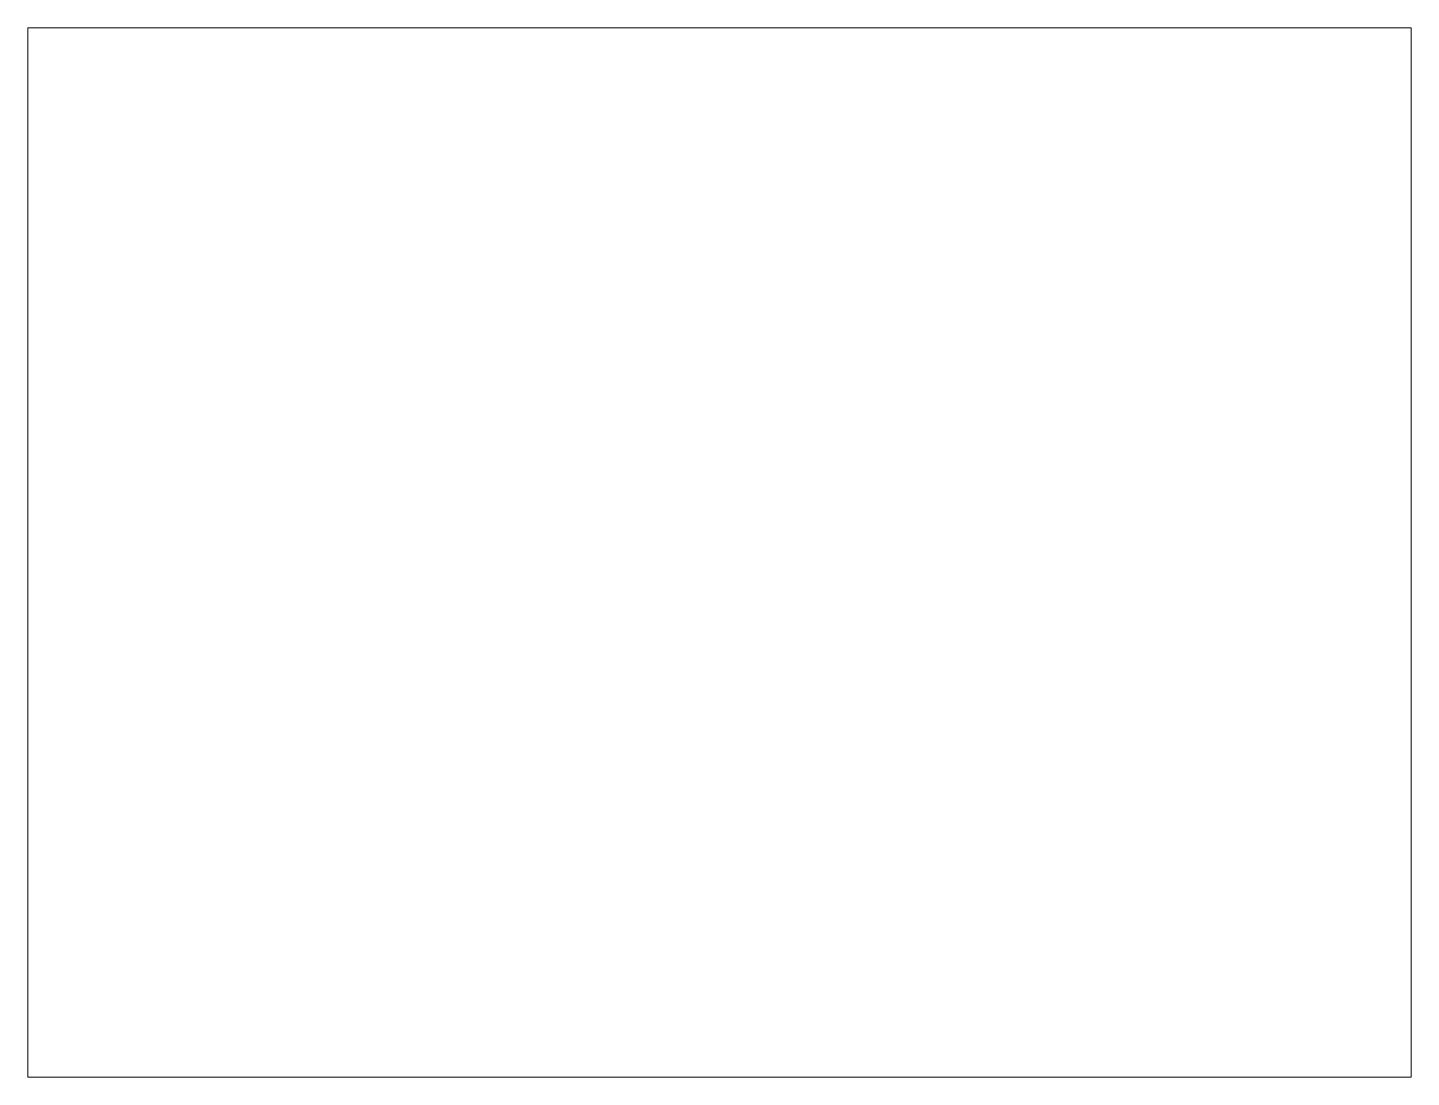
# Paper-space layout 'Layout1' of a CAD drawing. Header units: metres. Extents: x 26 to 231, y 20 to 176.
# The model-space entities are those that its viewports show. They can reach past a viewport. Long polylines and large blocks are cut down to what shows.
import ezdxf

# ---------------------------------------------------------------- set-up
doc = ezdxf.new("R2010")
doc.units = ezdxf.units.M
doc.linetypes.add('DASHED', pattern=[0.75, 0.5, -0.25])
doc.layers.add('Normschacht--T-_125_4_0', color=7, linetype='Continuous')
doc.layers.add('was-r_privat_bauwerk', color=7, linetype='DASHED')

# ---------------------------------------------------------------- blocks, each defined once
blk = doc.blocks.new('Normschacht--T-_125_4_0')
at = {"layer": 'Normschacht--T-_125_4_0', "color": 203, "linetype": 'Continuous', "true_color": 0xad7ebd, "const_width": 0.001}
for points in [[(0.512, 0.002), (0.507, -0.068), (0.494, -0.135), (0.472, -0.198), (0.441, -0.257), (0.404, -0.312), (0.361, -0.361), (0.312, -0.404), (0.258, -0.441), (0.199, -0.471), (0.136, -0.493), (0.069, -0.507), (0.001, -0.511), (-0.069, -0.507), (-0.136, -0.494), (-0.199, -0.471), (-0.258, -0.441), (-0.312, -0.404), (-0.362, -0.361), (-0.405, -0.312), (-0.442, -0.257), (-0.472, -0.198), (-0.494, -0.135), (-0.508, -0.068), (-0.512, 0.002), (-0.508, 0.07), (-0.494, 0.136), (-0.472, 0.2), (-0.442, 0.259), (-0.405, 0.313), (-0.362, 0.362), (-0.312, 0.405), (-0.258, 0.442), (-0.199, 0.473), (-0.136, 0.494), (-0.069, 0.508), (0.001, 0.513), (0.069, 0.508), (0.136, 0.494), (0.199, 0.473), (0.258, 0.442), (0.312, 0.405), (0.361, 0.362), (0.404, 0.313), (0.441, 0.259), (0.472, 0.2), (0.493, 0.136), (0.508, 0.07), (0.512, 0.002)], [(0.459, 0.002), (0.455, 0.063), (0.444, 0.123), (0.423, 0.179), (0.396, 0.232), (0.363, 0.281), (0.324, 0.325), (0.28, 0.364), (0.231, 0.396), (0.178, 0.424), (0.122, 0.445), (0.062, 0.456), (0.001, 0.46), (-0.061, 0.456), (-0.122, 0.444), (-0.179, 0.424), (-0.232, 0.396), (-0.281, 0.364), (-0.325, 0.325), (-0.363, 0.281), (-0.396, 0.232), (-0.424, 0.179), (-0.444, 0.122), (-0.456, 0.063), (-0.46, 0.002), (-0.456, -0.06), (-0.444, -0.121), (-0.424, -0.178), (-0.396, -0.231), (-0.364, -0.28), (-0.325, -0.324), (-0.281, -0.363), (-0.232, -0.396), (-0.178, -0.423), (-0.122, -0.443), (-0.061, -0.455), (0.001, -0.459), (0.062, -0.455), (0.122, -0.443), (0.178, -0.423), (0.231, -0.395), (0.28, -0.362), (0.324, -0.324), (0.363, -0.28), (0.396, -0.231), (0.423, -0.178), (0.443, -0.121), (0.455, -0.06), (0.459, 0.002)]]:
    blk.add_lwpolyline(points, dxfattribs=at)

msp = doc.modelspace()

# ---------------------------------------------------------------- block references
at = {"layer": 'was-r_privat_bauwerk', "color": 203, "lineweight": 0}
msp.add_blockref('Normschacht--T-_125_4_0', (2810767.8, 1184048.56), dxfattribs=at)

psp = doc.layouts.get("Layout1")

# ---------------------------------------------------------------- viewports
at = {"layer": '0', "view_target_point": (370776.43, 310629.57)}
psp.add_viewport(center=(128.5, 97.5), size=(205.6, 156), view_center_point=(2440110.08, 873350.15), view_height=668.0063, dxfattribs=at)

doc.saveas('drawing.dxf')
